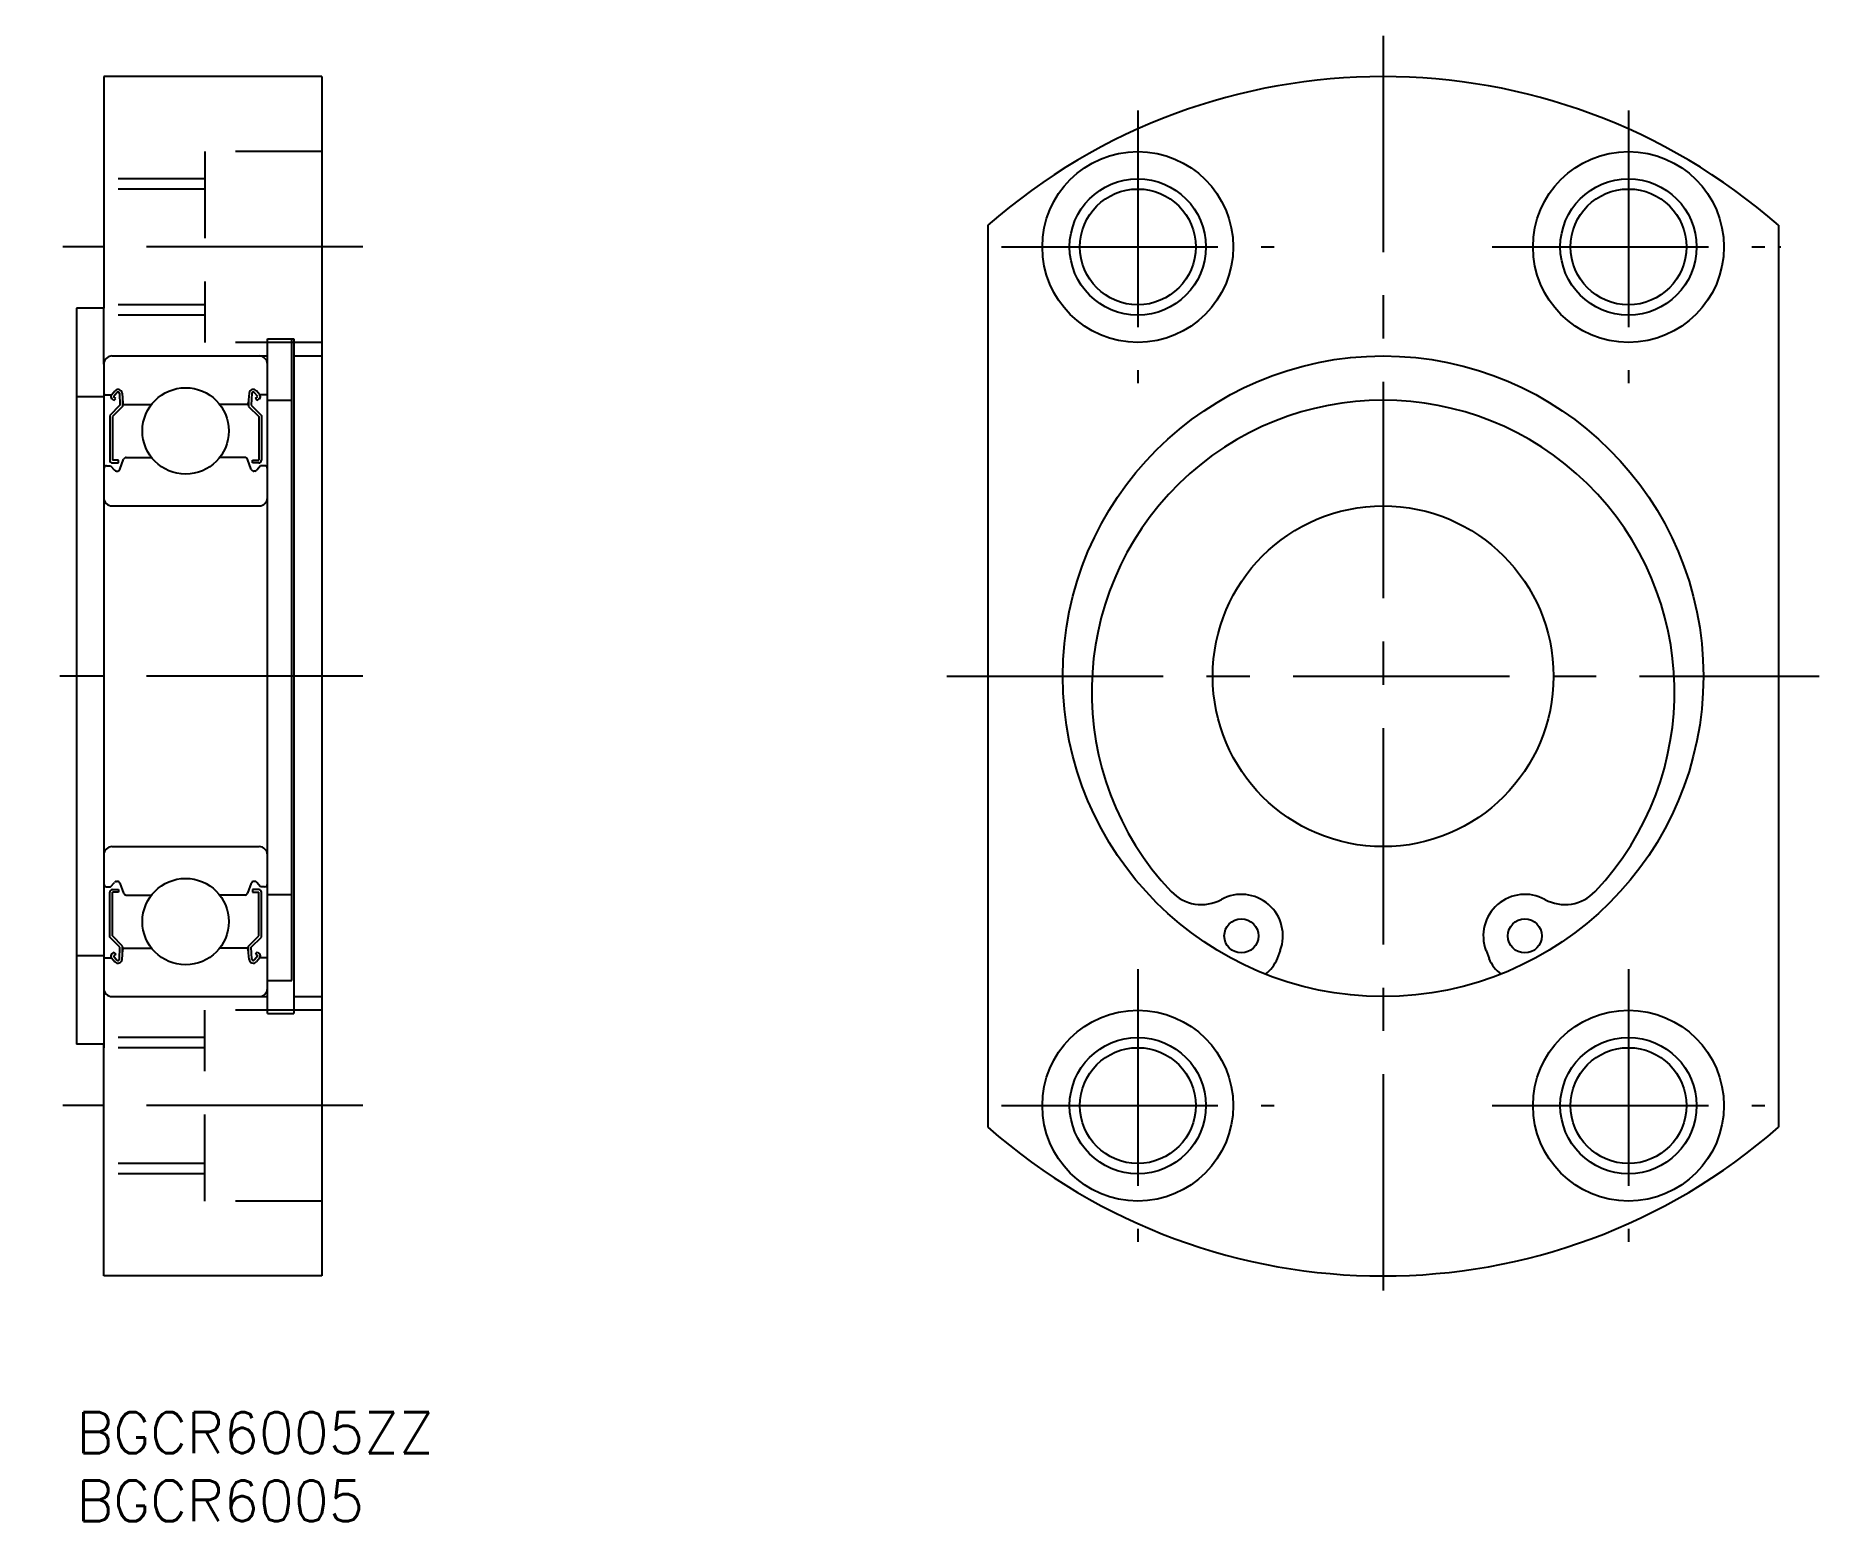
# Model space of a CAD drawing. Extents: x -3 to 128, y -8 to 101.
import ezdxf

# ---------------------------------------------------------------- set-up
doc = ezdxf.new("R2010")
doc.units = 0
doc.header["$LTSCALE"] = 0.5
doc.linetypes.add('CENTER', pattern=[50.8, 31.75, -6.35, 6.35, -6.35])
doc.linetypes.add('DASHED', pattern=[19.05, 12.7, -6.35])
for name, color, linetype in [('MSM_CENTER', 1, 'CENTER'), ('MSM_CONTINUOUS', 7, 'CONTINUOUS'), ('MSM_DASHED', 4, 'DASHED'), ('MSM_NARROW', 5, 'CONTINUOUS'), ('MSM_PART_NUMBER', 7, 'CONTINUOUS')]:
    doc.layers.add(name, color=color, linetype=linetype)
doc.styles.get("Standard").update_dxf_attribs({"font": 'txt.shx', "height": 3, "bigfont": 'bigfont.shx'})

# ---------------------------------------------------------------- blocks, each defined once
blk = doc.blocks.new('*U4')
at = {"layer": 'MSM_PART_NUMBER'}
blk.add_text('BGCR6005ZZ', height=3, dxfattribs=at).set_placement((0, -3))
blk = doc.blocks.new('*U5')
at = {"layer": 'MSM_PART_NUMBER'}
blk.add_text('BGCR6005', height=3, dxfattribs=at).set_placement((0, -8))

msp = doc.modelspace()

# ---------------------------------------------------------------- linework, layer by layer
at = {"layer": 'MSM_CENTER'}
for p, q in [((95.86, 101), (95.86, 7)), ((77.86, 95.5), (77.86, 75.5)), ((113.86, 95.5), (113.86, 75.5)), ((21, 85.5), (-1, 85.5)), ((67.86, 85.5), (87.86, 85.5)), ((103.86, 85.5), (123.86, 85.5)), ((124.86, 85.5), (125.03, 85.5)), ((21, 54), (-3, 54)), ((63.86, 54), (127.86, 54)), ((77.86, 32.5), (77.86, 12.5)), ((113.86, 32.5), (113.86, 12.5)), ((21, 22.5), (-1, 22.5)), ((67.86, 22.5), (87.86, 22.5)), ((103.86, 22.5), (123.86, 22.5))]:
    msp.add_line(p, q, dxfattribs=at)
at = {"layer": 'MSM_CONTINUOUS'}
for p, q in [((18, 98), (2, 98)), ((2, 98), (2, 81)), ((14, 98), (14, 98)), ((18, 98), (18, 10)), ((66.86, 87.09), (66.86, 20.91)), ((124.86, 87.09), (124.86, 20.91)), ((0, 81), (0, 27)), ((2, 81), (0, 81)), ((14, 29.25), (14, 78.75)), ((14, 78.75), (15.95, 78.75)), ((15.8, 31.68, 1.25), (15.8, 78.75, 1.25)), ((15.95, 78.75), (15.95, 29.25)), ((2.6, 77.5), (14, 77.5)), ((15.95, 77.5), (18, 77.5)), ((2, 76.9), (2, 31.1)), ((2.1, 74.65), (2.56, 74.65)), ((2.56, 74.65), (2.81, 74.95)), ((2.71, 74.52), (2.96, 74.82)), ((3.14, 74.76), (3.18, 73.88)), ((3.34, 74.78), (3.4, 74.04)), ((12.66, 74.78), (12.6, 74.04)), ((12.86, 74.76), (12.82, 73.88)), ((13.29, 74.52), (13.04, 74.82)), ((13.44, 74.65), (13.19, 74.95)), ((13.9, 74.65), (13.44, 74.65)), ((2, 74.5), (0, 74.5)), ((3.18, 73.88), (2.43, 73.13)), ((2.74, 74.24), (2.58, 74.37)), ((3.38, 73.8), (2.63, 73.05)), ((2.87, 74.39), (2.71, 74.52)), ((2.74, 74.24), (2.87, 74.39)), ((3.38, 74.27), (3.38, 73.8)), ((3.5, 73.95), (5.49, 73.95)), ((12.5, 73.95), (10.51, 73.95)), ((12.62, 74.27), (12.62, 73.8)), ((12.62, 73.8), (13.37, 73.05)), ((12.82, 73.88), (13.57, 73.13)), ((13.13, 74.39), (13.29, 74.52)), ((13.26, 74.24), (13.13, 74.39)), ((13.26, 74.24), (13.42, 74.37)), ((14, 74.25), (15.8, 74.25)), ((2.43, 73.13), (2.43, 69.85)), ((2.63, 73.05), (2.63, 69.85)), ((13.37, 73.05), (13.37, 69.85)), ((13.57, 73.13), (13.57, 69.85)), ((2.2, 69.45), (2.5, 69.45)), ((2.5, 69.45), (2.78, 69.12)), ((3.08, 69.85), (2.63, 69.85)), ((2.63, 69.65), (3.08, 69.65)), ((3.08, 69.65), (3.08, 69.85)), ((3.18, 69.18), (3.45, 69.92)), ((3.64, 70.05), (5.49, 70.05)), ((12.36, 70.05), (10.51, 70.05)), ((12.82, 69.18), (12.55, 69.92)), ((12.92, 69.85), (13.37, 69.85)), ((12.92, 69.65), (12.92, 69.85)), ((13.37, 69.65), (12.92, 69.65)), ((13.5, 69.45), (13.22, 69.12)), ((13.8, 69.45), (13.5, 69.45)), ((2.93, 69.05), (2.99, 69.05)), ((13.07, 69.05), (13.01, 69.05)), ((2.6, 66.5), (13.4, 66.5)), ((2.6, 41.5), (13.4, 41.5)), ((2.2, 38.55), (2.5, 38.55)), ((2.43, 34.87), (2.43, 38.15)), ((2.5, 38.55), (2.78, 38.88)), ((2.63, 38.35), (3.08, 38.35)), ((2.63, 34.95), (2.63, 38.15)), ((3.08, 38.15), (2.63, 38.15)), ((2.93, 38.95), (2.99, 38.95)), ((3.08, 38.35), (3.08, 38.15)), ((3.18, 38.82), (3.45, 38.08)), ((12.82, 38.82), (12.55, 38.08)), ((12.92, 38.35), (12.92, 38.15)), ((13.37, 38.35), (12.92, 38.35)), ((12.92, 38.15), (13.37, 38.15)), ((13.07, 38.95), (13.01, 38.95)), ((13.5, 38.55), (13.22, 38.88)), ((13.37, 34.95), (13.37, 38.15)), ((13.8, 38.55), (13.5, 38.55)), ((13.57, 34.87), (13.57, 38.15)), ((14, 38), (15.8, 38)), ((3.64, 37.95), (5.49, 37.95)), ((12.36, 37.95), (10.51, 37.95)), ((3.18, 34.12), (2.43, 34.87)), ((3.38, 34.2), (2.63, 34.95)), ((3.14, 33.24), (3.18, 34.12)), ((3.38, 33.73), (3.38, 34.2)), ((3.5, 34.05), (5.49, 34.05)), ((12.5, 34.05), (10.51, 34.05)), ((12.62, 34.2), (13.37, 34.95)), ((12.62, 33.73), (12.62, 34.2)), ((12.82, 34.12), (13.57, 34.87)), ((12.86, 33.24), (12.82, 34.12)), ((2, 33.5), (0, 33.5)), ((2.1, 33.35), (2.56, 33.35)), ((2.56, 33.35), (2.81, 33.05)), ((2.74, 33.76), (2.58, 33.63)), ((2.87, 33.61), (2.71, 33.48)), ((2.71, 33.48), (2.96, 33.18)), ((2.74, 33.76), (2.87, 33.61)), ((3.34, 33.22), (3.4, 33.96)), ((12.66, 33.22), (12.6, 33.96)), ((13.29, 33.48), (13.04, 33.18)), ((13.26, 33.76), (13.13, 33.61)), ((13.13, 33.61), (13.29, 33.48)), ((13.44, 33.35), (13.19, 33.05)), ((13.26, 33.76), (13.42, 33.63)), ((13.9, 33.35), (13.44, 33.35)), ((88.1, 33.3), (88.32, 33.88)), ((103.41, 33.88), (103.63, 33.3)), ((14, 31.68), (15.8, 31.68)), ((2.6, 30.5), (14, 30.5)), ((5.5, 30.5), (5.5, 30.5)), ((8, 30.5), (8, 30.5)), ((15.95, 30.5), (18, 30.5)), ((14, 29.25), (15.95, 29.25)), ((2, 27), (0, 27)), ((2, 10), (2, 27)), ((18, 10), (2, 10))]:
    msp.add_line(p, q, dxfattribs=at)
for centre, radius in [((77.86, 85.5), 7), ((113.86, 85.5), 7), ((77.86, 85.5), 4.25), ((113.86, 85.5), 4.25), ((95.86, 54), 23.5), ((8, 72), 3.17), ((95.86, 54), 12.5), ((8, 36), 3.17), ((85.46, 34.95), 1.25), ((106.26, 34.95), 1.25), ((77.86, 22.5), 7), ((113.86, 22.5), 7), ((77.86, 22.5), 4.25), ((113.86, 22.5), 4.25)]:
    msp.add_circle(centre, radius, dxfattribs=at)
for centre, radius, start, end in [((95.86, 54), 44, 48.7694, 131.2306), ((2.6, 76.9), 0.6, 90, 180), ((13.4, 76.9), 0.6, 0, 90), ((2.1, 74.75), 0.1, 180, 270), ((2.71, 74.52), 0.2, 140.0012, 230.0863), ((3.04, 74.75), 0.3, 4.9967, 140.0012), ((3.04, 74.75), 0.1, 2.8198, 140.0023), ((12.96, 74.75), 0.3, 39.9988, 175.0033), ((12.96, 74.75), 0.1, 39.9977, 177.1802), ((13.29, 74.52), 0.2, 309.9137, 39.9988), ((13.9, 74.75), 0.1, 270, 0), ((3.5, 74.05), 0.1, 184.9967, 270), ((12.5, 74.05), 0.1, 270, 355.0033), ((95.86, 52.87), 21.38, 316.6826, 223.3174), ((2.2, 69.25), 0.2, 90, 180), ((2.63, 69.85), 0.2, 180, 270), ((3.64, 69.85), 0.2, 90, 159.9921), ((12.36, 69.85), 0.2, 20.0079, 90), ((13.37, 69.85), 0.2, 270, 0), ((13.8, 69.25), 0.2, 0, 90), ((2.93, 69.25), 0.2, 219.9945, 270), ((2.99, 69.25), 0.2, 270, 339.9921), ((13.01, 69.25), 0.2, 200.0079, 270), ((13.07, 69.25), 0.2, 270, 320.0055), ((2.6, 67.1), 0.6, 180, 270), ((13.4, 67.1), 0.6, 270, 0), ((2.6, 40.9), 0.6, 90, 180), ((13.4, 40.9), 0.6, 0, 90), ((2.2, 38.75), 0.2, 180, 270), ((2.63, 38.15), 0.2, 90, 180), ((2.93, 38.75), 0.2, 90, 140.0055), ((2.99, 38.75), 0.2, 20.0079, 90), ((3.64, 38.15), 0.2, 200.0079, 270), ((12.36, 38.15), 0.2, 270, 339.9921), ((13.01, 38.75), 0.2, 90, 159.9921), ((13.07, 38.75), 0.2, 39.9945, 90), ((13.37, 38.15), 0.2, 0, 90), ((13.8, 38.75), 0.2, 270, 0), ((82.53, 40.3), 3.05, 223.3174, 298.7349), ((85.46, 34.95), 3.05, 339.4426, 118.7349), ((106.26, 34.95), 3.05, 61.2651, 200.5574), ((109.2, 40.3), 3.05, 241.2651, 316.6826), ((3.5, 33.95), 0.1, 90, 175.0033), ((12.5, 33.95), 0.1, 4.9967, 90), ((2.1, 33.25), 0.1, 90, 180), ((2.71, 33.48), 0.2, 129.9137, 219.9988), ((3.04, 33.25), 0.3, 219.9988, 355.0033), ((3.04, 33.25), 0.1, 219.9977, 357.1802), ((12.96, 33.25), 0.3, 184.9967, 320.0012), ((12.96, 33.25), 0.1, 182.8198, 320.0023), ((13.29, 33.48), 0.2, 320.0012, 50.0863), ((13.9, 33.25), 0.1, 0, 90), ((85.76, 34.18), 2.5, 305.7418, 339.4426), ((105.97, 34.18), 2.5, 200.5574, 234.2582), ((2.6, 31.1), 0.6, 180, 270), ((13.4, 31.1), 0.6, 270, 0), ((95.86, 54), 44, 228.7694, 311.2306)]:
    msp.add_arc(centre, radius, start, end, dxfattribs=at)
at = {"layer": 'MSM_DASHED'}
for p, q in [((18, 92.5), (9.4, 92.5)), ((9.4, 92.5), (9.4, 78.5)), ((9.4, 90.5), (2, 90.5)), ((9.4, 89.75), (2, 89.75)), ((9.4, 81.25), (2, 81.25)), ((2, 76.9), (2, 81)), ((9.4, 80.5), (2, 80.5)), ((18, 78.5), (9.4, 78.5)), ((2, 31.1), (2, 26.75)), ((18, 29.5), (9.4, 29.5)), ((9.4, 15.5), (9.4, 29.5)), ((9.4, 27.5), (2, 27.5)), ((9.4, 26.75), (2, 26.75)), ((9.4, 18.25), (2, 18.25)), ((9.4, 17.5), (2, 17.5)), ((18, 15.5), (9.4, 15.5))]:
    msp.add_line(p, q, dxfattribs=at)
at = {"layer": 'MSM_NARROW'}
for centre in [(77.86, 85.5), (113.86, 85.5), (77.86, 22.5), (113.86, 22.5)]:
    msp.add_circle(centre, 5, dxfattribs=at)

# ---------------------------------------------------------------- block references
at = {"layer": 'MSM_CONTINUOUS'}
for name in ['*U4', '*U5']:
    msp.add_blockref(name, (0, 0), dxfattribs=at)

doc.saveas('drawing.dxf')
